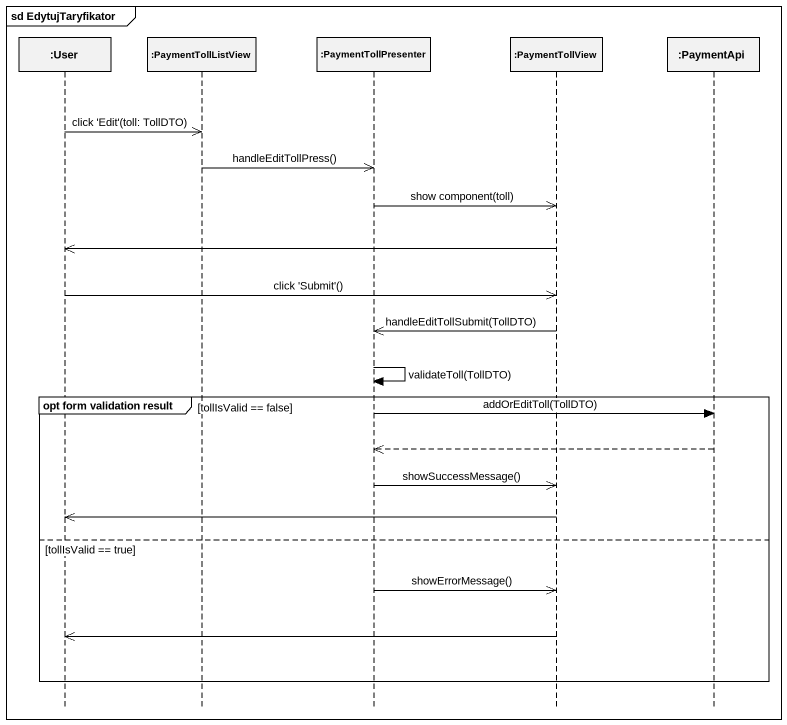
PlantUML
@startuml
mainframe sd EdytujTaryfikator
hide footbox
participant ":User" as User
participant ":PaymentTollListView" as PaymentTollListView
participant ":PaymentTollPresenter" as PaymentTollPresenter
participant ":PaymentTollView" as PaymentTollView
participant ":PaymentApi" as PaymentApi

User ->> PaymentTollListView : click 'Edit'(toll: TollDTO)
PaymentTollListView ->> PaymentTollPresenter : handleEditTollPress()
PaymentTollPresenter ->> PaymentTollView : show component(toll)
PaymentTollView ->> User
User ->> PaymentTollView : click 'Submit'()
PaymentTollView ->> PaymentTollPresenter : handleEditTollSubmit(TollDTO)
PaymentTollPresenter -> PaymentTollPresenter : validateToll(TollDTO)
group opt form validation result [tollIsValid == false]
  PaymentTollPresenter -> PaymentApi : addOrEditToll(TollDTO)
  PaymentApi -->> PaymentTollPresenter
  PaymentTollPresenter ->> PaymentTollView : showSuccessMessage()
  PaymentTollView ->> User
else tollIsValid == true
  PaymentTollPresenter ->> PaymentTollView : showErrorMessage()
  PaymentTollView ->> User
end
@enduml
